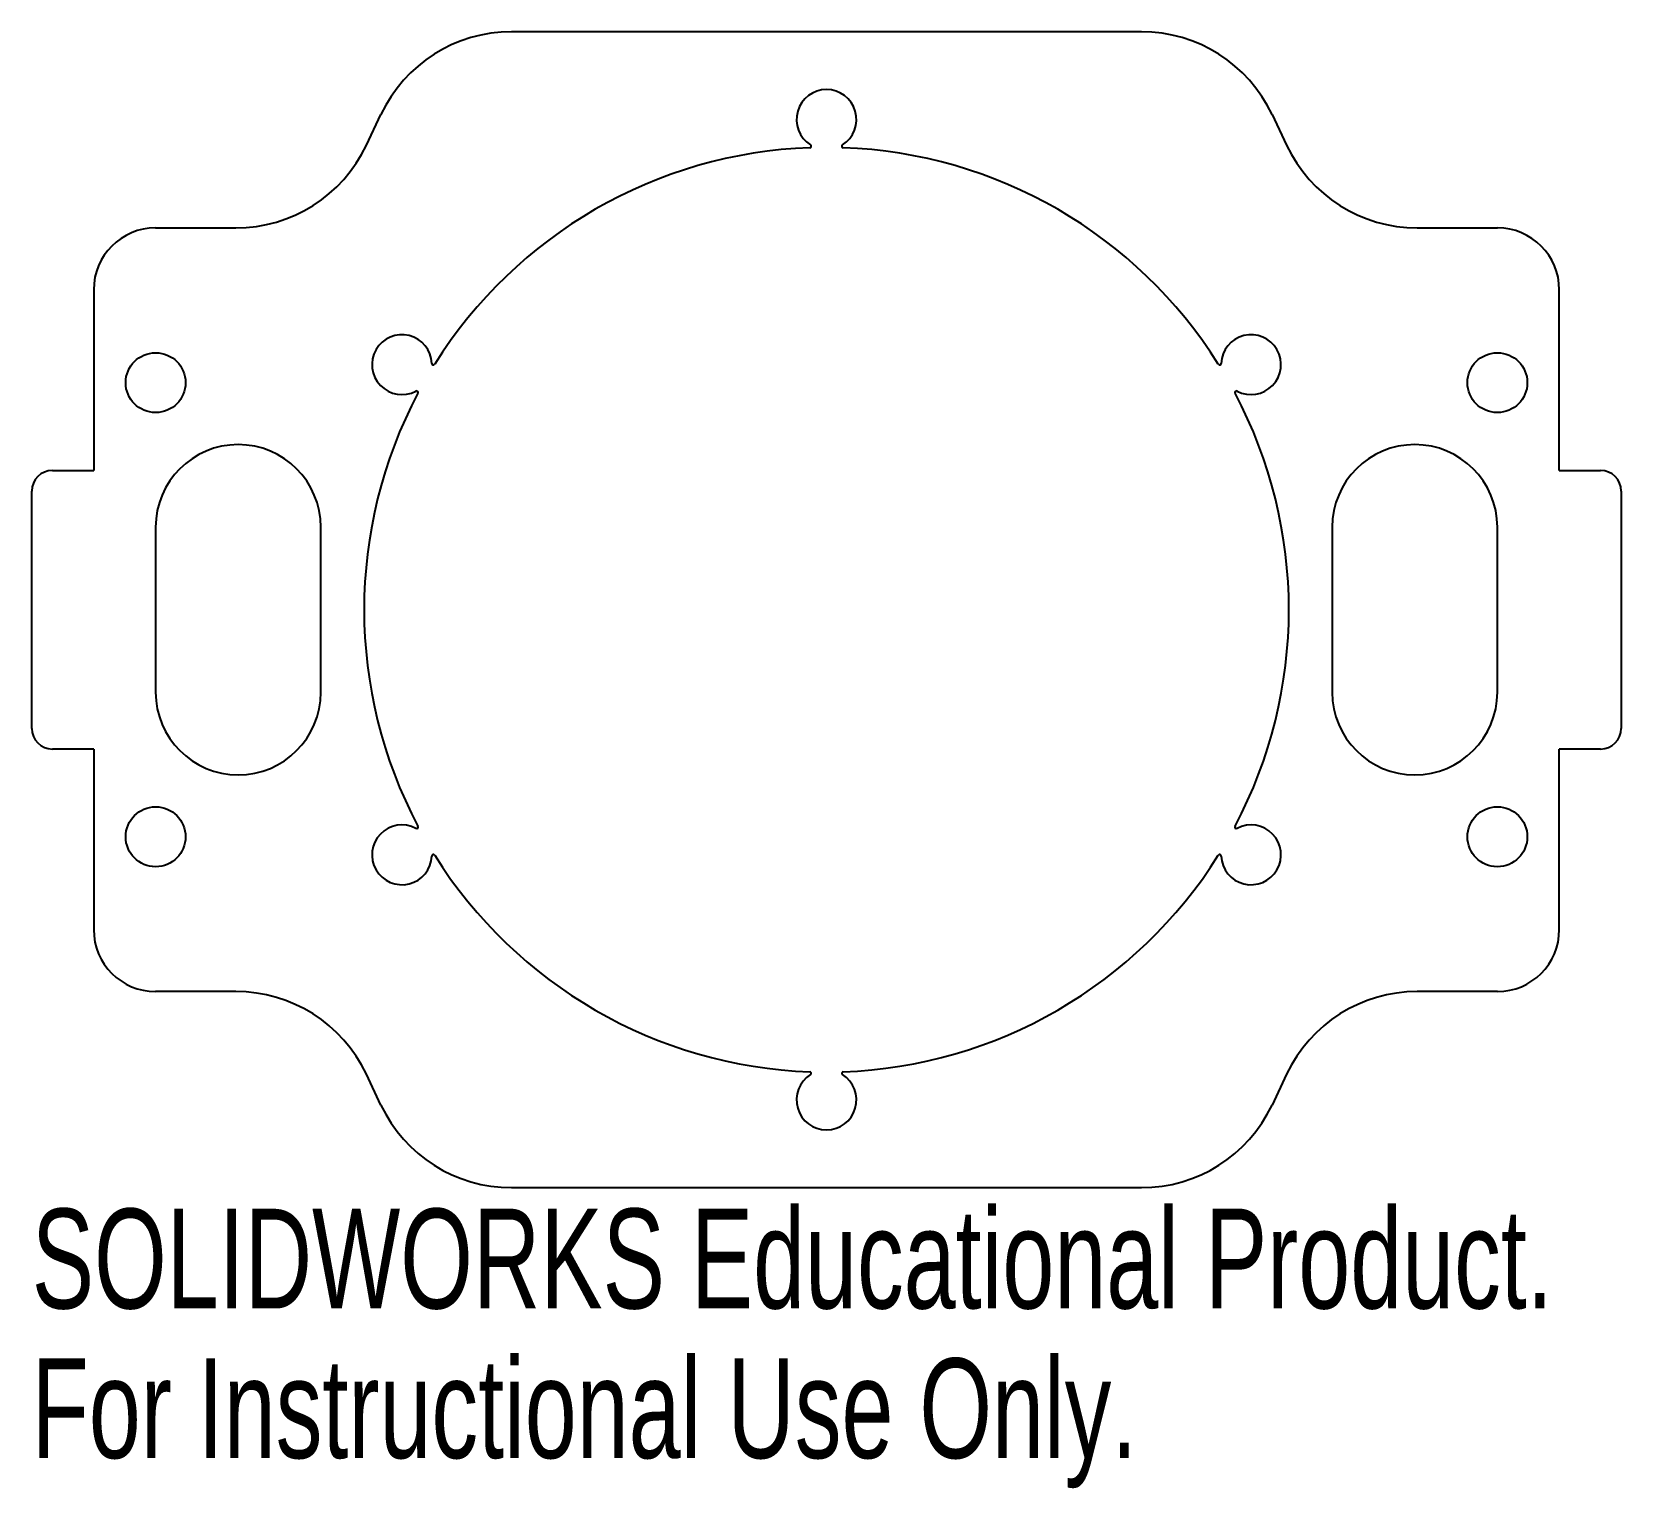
# Model space of a CAD drawing. Header units: millimetres. Extents: x -38.5 to 38.5, y -42.6 to 28.
import ezdxf

# ---------------------------------------------------------------- set-up
doc = ezdxf.new("R2010")
doc.units = ezdxf.units.MM
doc.styles.add('SLDTEXTSTYLE0', font='TXT', dxfattribs={"width": 0.7})

msp = doc.modelspace()

# ---------------------------------------------------------------- linework, layer by layer
at = {"color": 7, "linetype": 'Continuous', "lineweight": 25}
for p, q in [((15.258, 28), (-15.258, 28)), ((-22.292, 22.503), (-21.584, 23.997)), ((21.584, 23.997), (22.292, 22.503)), ((-32.5, 18.5), (-28.618, 18.5)), ((28.618, 18.5), (32.5, 18.5)), ((-35.5, 15.5), (-35.5, 6.75)), ((35.5, 6.75), (35.5, 15.5)), ((-37.5, 6.75), (-35.5, 6.75)), ((35.5, 6.75), (37.5, 6.75)), ((-38.5, -5.75), (-38.5, 5.75)), ((38.5, 5.75), (38.5, -5.75)), ((-32.5, 4), (-32.5, -4)), ((-24.5, -4), (-24.5, 4)), ((24.5, 4), (24.5, -4)), ((32.5, -4), (32.5, 4)), ((-35.5, -6.75), (-37.5, -6.75)), ((-35.5, -6.75), (-35.5, -15.5)), ((35.5, -15.5), (35.5, -6.75)), ((37.5, -6.75), (35.5, -6.75)), ((-28.618, -18.5), (-32.5, -18.5)), ((32.5, -18.5), (28.618, -18.5)), ((-21.584, -23.997), (-22.292, -22.503)), ((22.292, -22.503), (21.584, -23.997)), ((-15.258, -28), (15.258, -28))]:
    msp.add_line(p, q, dxfattribs=at)
for centre in [(-32.5, 11), (32.5, 11), (-32.5, -11), (32.5, -11)]:
    msp.add_circle(centre, 1.45, dxfattribs=at)
for centre, radius, start, end in [((-15.258, 21), 7, 90, 154.65382), ((15.258, 21), 7, 25.34618, 90), ((0, 23.75), 1.45, 302.24987, 237.75013), ((-28.618, 25.5), 7, 270, 334.65382), ((0, 0), 22.4, 92.07498, 147.92502), ((-0.814, 22.46), 0.075, 272.07498, 57.75013), ((0.814, 22.46), 0.075, 122.24987, 267.92502), ((0, 0), 22.4, 32.07498, 87.92502), ((28.618, 25.5), 7, 205.34618, 270), ((-32.5, 15.5), 3, 90, 180), ((32.5, 15.5), 3, 0, 90), ((-20.568, 11.875), 1.45, 2.24987, 297.75013), ((20.568, 11.875), 1.45, 242.24987, 177.75013), ((-19.044, 11.935), 0.075, 182.24987, 327.92502), ((19.044, 11.935), 0.075, 212.07498, 357.75013), ((0, 0), 22.4, 152.07498, 207.92502), ((-19.858, 10.525), 0.075, 332.07498, 117.75013), ((19.858, 10.525), 0.075, 62.24987, 207.92502), ((0, 0), 22.4, 332.07498, 27.92502), ((-28.5, 4), 4, 0, 180), ((28.5, 4), 4, 0, 180), ((-37.5, 5.75), 1, 90, 180), ((37.5, 5.75), 1, 0, 90), ((-28.5, -4), 4, 180, 0), ((28.5, -4), 4, 180, 0), ((-37.5, -5.75), 1, 180, 270), ((37.5, -5.75), 1, 270, 0), ((-20.568, -11.875), 1.45, 62.24987, 357.75013), ((-19.858, -10.525), 0.075, 242.24987, 27.92502), ((20.568, -11.875), 1.45, 182.24987, 117.75013), ((19.858, -10.525), 0.075, 152.07498, 297.75013), ((-19.044, -11.935), 0.075, 32.07498, 177.75013), ((0, 0), 22.4, 212.07498, 267.92502), ((0, 0), 22.4, 272.07498, 327.92502), ((19.044, -11.935), 0.075, 2.24987, 147.92502), ((-32.5, -15.5), 3, 180, 270), ((32.5, -15.5), 3, 270, 0), ((-28.618, -25.5), 7, 25.34618, 90), ((28.618, -25.5), 7, 90, 154.65382), ((0, -23.75), 1.45, 122.24987, 57.75013), ((-0.814, -22.46), 0.075, 302.24987, 87.92502), ((0.814, -22.46), 0.075, 92.07498, 237.75013), ((-15.258, -21), 7, 205.34618, 270), ((15.258, -21), 7, 270, 334.65382)]:
    msp.add_arc(centre, radius, start, end, dxfattribs=at)

# ---------------------------------------------------------------- texts
at = {"color": 7, "linetype": 'Continuous', "char_height": 4.83362, "attachment_point": 1, "style": 'SLDTEXTSTYLE0'}
for s, insert in [('SOLIDWORKS Educational Product.', (-38.5, -29.02)), ('For Instructional Use Only.', (-38.5, -36.27))]:
    msp.add_mtext(s, dxfattribs=dict(at, insert=insert))

doc.saveas('drawing.dxf')
